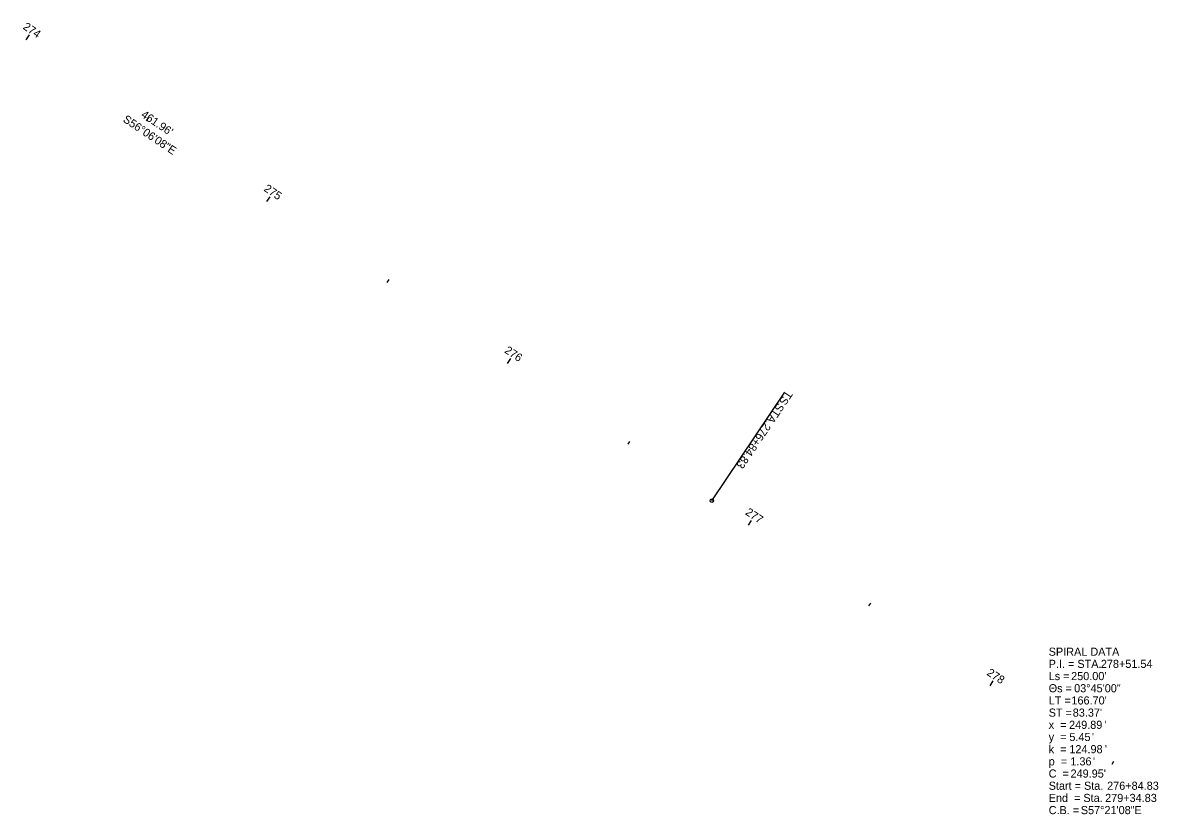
# Model space of a CAD drawing. Extents: x 1437378 to 1440964, y 451105 to 452845.
# Drawn here: x 1439667.1 to 1440058.6, y 451410.9 to 451683.7 of the extents above; entities that cross this region are included whole.
import ezdxf

# ---------------------------------------------------------------- set-up
doc = ezdxf.new("R2010")
doc.units = 0
for name, color, linetype in [('BR_P_Gen_Centerline', 7, 'Continuous'), ('BR_P_Slab_Object', 7, 'Continuous'), ('BR_P_Sub_Foot_Hidden', 7, 'Continuous'), ('BR_P_Sub_Foot_Object', 7, 'Continuous'), ('BR_P_Sub_Object', 7, 'Continuous')]:
    doc.layers.add(name, color=color, linetype=linetype)

msp = doc.modelspace()

# ---------------------------------------------------------------- linework, layer by layer
at = {"layer": 'BR_P_Sub_Foot_Hidden'}
msp.add_line((1439904.71, 451518.96), (1439929.8, 451556.31), dxfattribs=at)
msp.add_circle((1439904.71, 451518.96), 0.6, dxfattribs=at)
at = {"layer": 'BR_P_Sub_Object'}
for p, q in [((1439668.28, 451677.82), (1439669.4, 451679.48)), ((1439709.79, 451649.93), (1439710.46, 451650.93)), ((1439751.29, 451622.04), (1439752.4, 451623.7)), ((1439792.79, 451594.16), (1439793.46, 451595.15)), ((1439834.29, 451566.27), (1439835.41, 451567.93)), ((1439875.79, 451538.39), (1439876.46, 451539.38)), ((1439917.3, 451510.5), (1439918.41, 451512.16)), ((1439958.85, 451482.7), (1439959.51, 451483.69)), ((1440000.59, 451455.17), (1440001.69, 451456.85)), ((1440042.67, 451428.16), (1440043.31, 451429.17))]:
    msp.add_line(p, q, dxfattribs=at)

# ---------------------------------------------------------------- texts
at = {"layer": 'BR_P_Gen_Centerline'}
msp.add_text('S56°06\'08"E', height=2.8, rotation=326.1022, dxfattribs=at).set_placement((1439701.42, 451649.77))
at = {"layer": 'BR_P_Slab_Object'}
msp.add_text("461.96'", height=2.8, rotation=326.1022, dxfattribs=at).set_placement((1439707.66, 451651.4))
at = {"layer": 'BR_P_Sub_Foot_Hidden'}
for s, p in [('TS', (1439930.4, 451557.14)), (' STA. ', (1439928.11, 451553.73)), ('276+84.83', (1439922.91, 451545.99))]:
    msp.add_text(s, height=2.8, rotation=236.1022, dxfattribs=at).set_placement(p)
at = {"layer": 'BR_P_Sub_Foot_Object'}
for s, p in [('SPIRAL DATA', (1440020.82, 451465.52)), ('P.I. = STA. ', (1440020.82, 451461.32)), ('278+51.54', (1440038.81, 451461.32)), ('Ls = ', (1440020.82, 451457.12)), ("250.00'", (1440028.56, 451457.12)), ('Θs = ', (1440020.82, 451452.92)), ('03°45\'00"', (1440029.6, 451452.92)), ('LT = ', (1440020.82, 451448.72)), ("166.70'", (1440028.66, 451448.72)), ('ST = ', (1440020.82, 451444.52)), ("83.37'", (1440029.12, 451444.52)), ('x  = ', (1440020.82, 451440.32)), ('249.89', (1440027.85, 451440.32)), ("'", (1440040.1, 451440.32)), ('y  = ', (1440020.82, 451436.12)), ('5.45', (1440027.95, 451436.12)), ("'", (1440035.73, 451436.12)), ('k  = ', (1440020.82, 451431.92)), ('124.98', (1440027.95, 451431.92)), ("'", (1440040.2, 451431.92)), ('p  = ', (1440020.82, 451427.72)), ('1.36', (1440028.3, 451427.72)), ("'", (1440036.08, 451427.72)), ('C  = ', (1440020.82, 451423.52)), ("249.95'", (1440028.36, 451423.52)), ('Start = Sta. ', (1440020.82, 451419.32)), ('276+84.83', (1440040.97, 451419.32)), ('End  = Sta. ', (1440020.82, 451415.12)), ('279+34.83', (1440040.28, 451415.12)), ('C.B. = ', (1440020.82, 451410.92)), ('S57°21\'08"E', (1440031.89, 451410.92))]:
    msp.add_text(s, height=2.8, dxfattribs=at).set_placement(p)
at = {"layer": 'BR_P_Sub_Object'}
for s, rotation, p in [('274', 326.1022, (1439666.96, 451681.72)), ('275', 326.1022, (1439750.02, 451625.91)), ('276', 326.1022, (1439832.98, 451570.16)), ('277', 326.116, (1439916, 451514.39)), ('278', 326.898, (1439999.24, 451459.04))]:
    msp.add_text(s, height=2.8, rotation=rotation, dxfattribs=at).set_placement(p)

doc.saveas('drawing.dxf')
